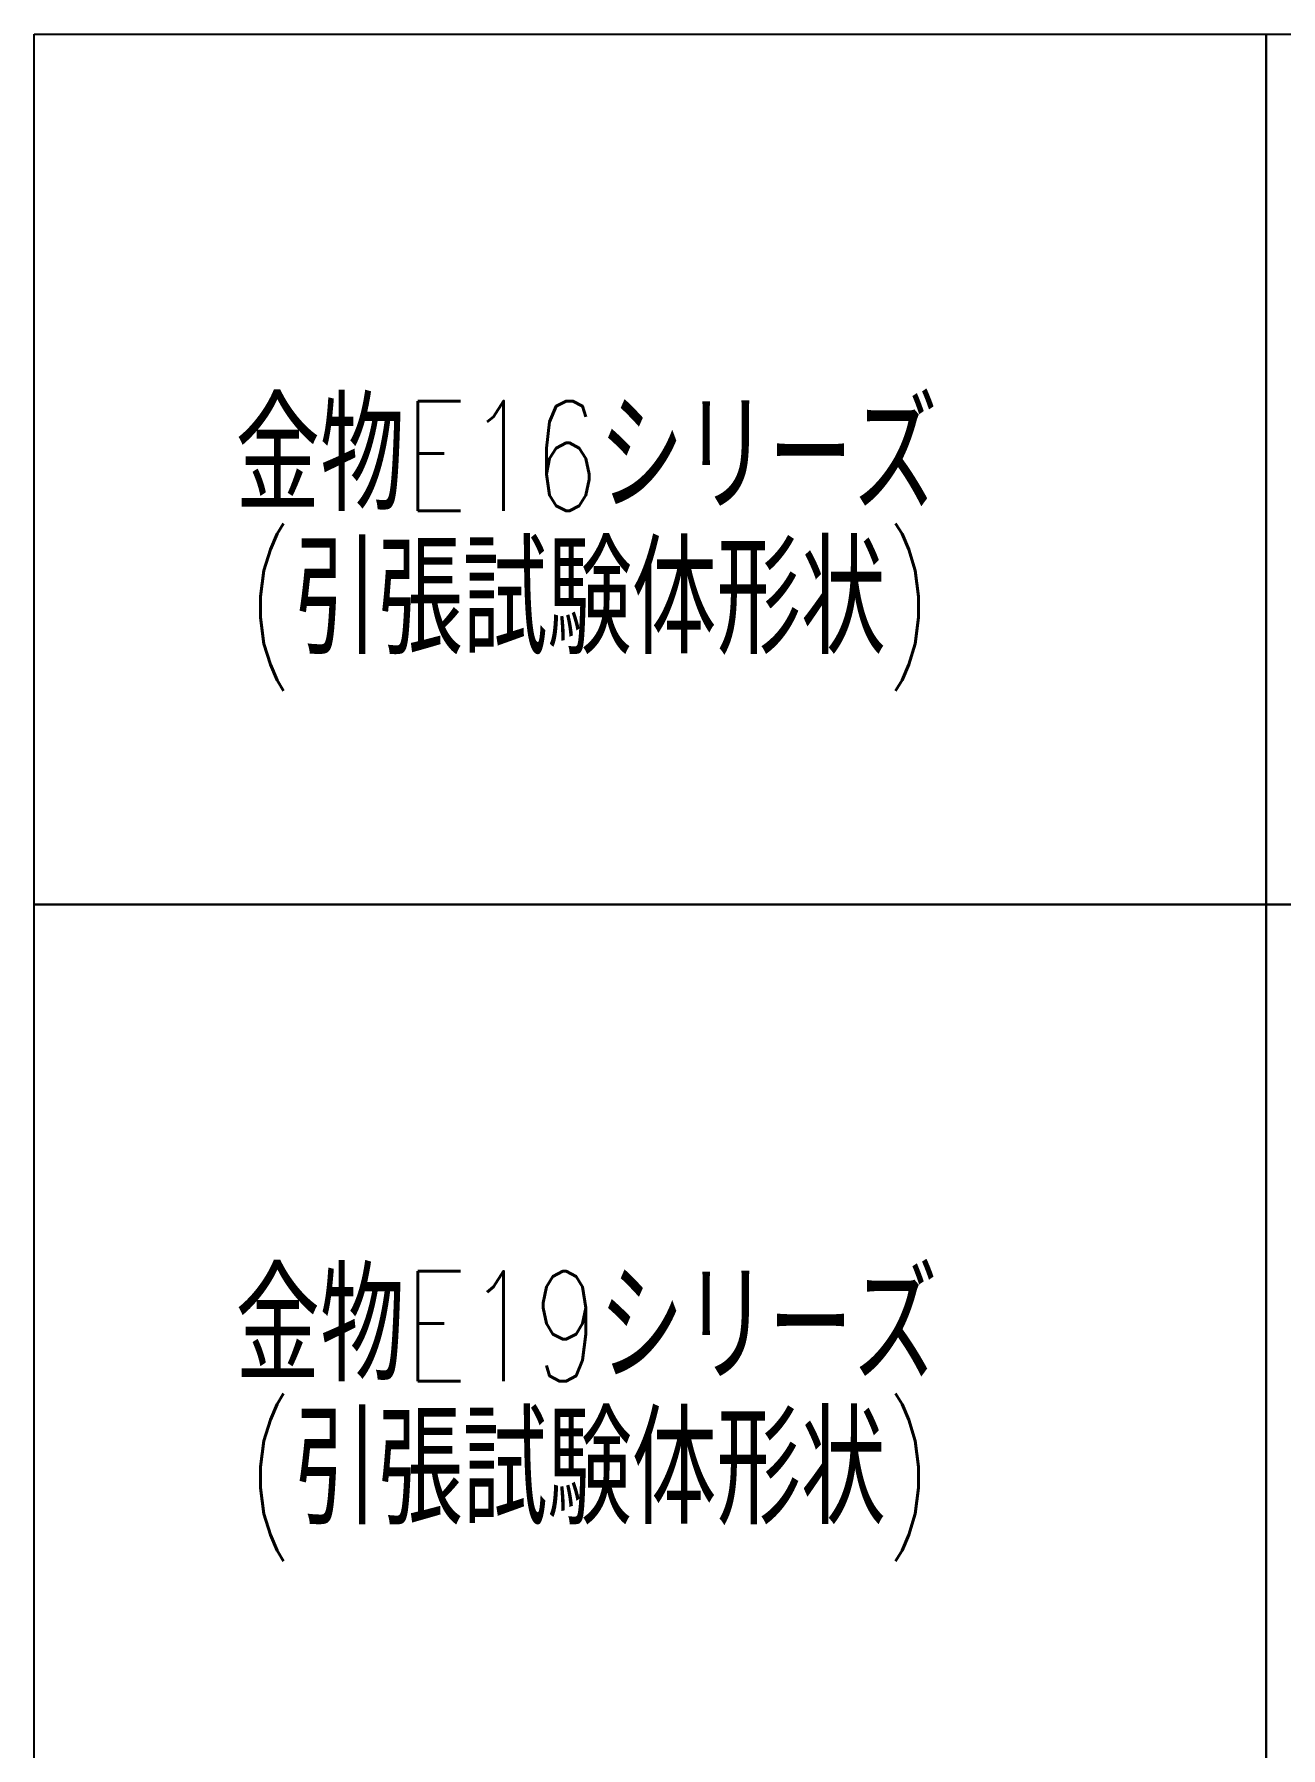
# Model space of a CAD drawing. Header units: millimetres. Extents: x -4568 to 36914, y -114 to 17788.
# Drawn here: x 0 to 3404, y 13110 to 17788 of the extents above; entities that cross this region are included whole.
import ezdxf

# ---------------------------------------------------------------- set-up
doc = ezdxf.new("R2010")
doc.units = ezdxf.units.MM
doc.header["$LTSCALE"] = 5
doc.layers.get('0').update_dxf_attribs({"color": 255})
doc.layers.add('LAYER6', color=7, linetype='Continuous')
doc.styles.add('SUNPOU', font='simplex.shx', dxfattribs={"width": 0.7, "bigfont": 'extfont2.shx'})

msp = doc.modelspace()

# ---------------------------------------------------------------- linework, layer by layer
at = {"linetype": 'Continuous', "lineweight": -3}
for points in [[(0, 17788.38), (3364, 17788.38), (3364, 15412.38), (0, 15412.38)], [(3364, 17788.38), (6728, 17788.38), (6728, 15412.38), (3364, 15412.38)], [(0, 15412.38), (3364, 15412.38), (3364, 13036.38), (0, 13036.38)], [(3364, 15412.38), (6728, 15412.38), (6728, 13036.38), (3364, 13036.38)]]:
    msp.add_lwpolyline(points, close=True, dxfattribs=at)

# ---------------------------------------------------------------- texts
at = {"layer": 'LAYER6', "color": 0, "linetype": 'Continuous', "lineweight": -3, "style": 'SUNPOU', "width": 0.7}
for s, p in [('金物E16シリーズ', (549.449, 16487.044)), ('(引張試験体形状)', (581.984, 16095.959)), ('金物E19シリーズ', (549.449, 14111.044)), ('(引張試験体形状)', (581.984, 13719.959))]:
    msp.add_text(s, height=300, dxfattribs=at).set_placement(p)

doc.saveas('drawing.dxf')
